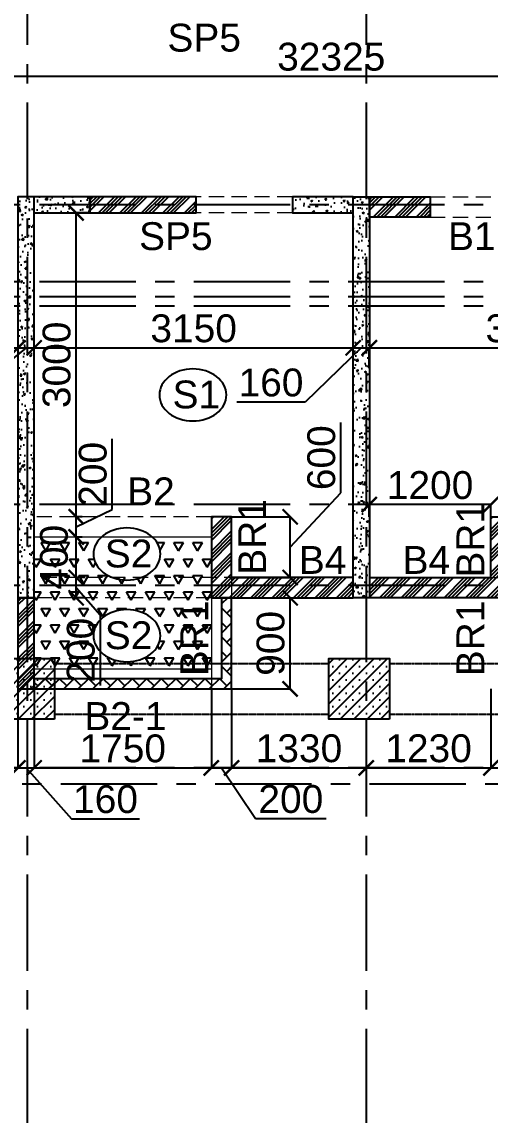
# Model space of a CAD drawing. Header units: inches. Extents: x -1898 to 127651, y -195120 to -109120.
# Drawn here: x 18701 to 23325, y -134019 to -123223 of the extents above; entities that cross this region are included whole.
import ezdxf

# ---------------------------------------------------------------- set-up
doc = ezdxf.new("R2010")
doc.units = ezdxf.units.IN
doc.header["$MEASUREMENT"] = 0
for name, pattern in [('CENTER', [50.8, 31.75, -6.35, 6.35, -6.35]), ('DASHED2', [9.525, 6.35, -3.175]), ('Hidden', [3, 2, -1])]:
    doc.linetypes.add(name, pattern=pattern)
for name, color, linetype in [('160 R.C. WALL HAT', 8, 'Continuous'), ('160 R.C.WALL', 6, 'Continuous'), ('AR-Column', 40, 'Continuous'), ('AR-Hidden', 251, 'DASHED2'), ('BAL. PARAPET WALL', 4, 'Continuous'), ('BEAM TEXT', 4, 'Continuous'), ('DIM', 251, 'Continuous'), ('GRID', 8, 'CENTER'), ('NON S.WALL HATCH', 8, 'Continuous'), ('NON STRUC R.C.WALL', 6, 'Continuous'), ('NON.STRUC.R.C.WALLS', 1, 'Continuous'), ('PARAPET WALL', 4, 'Continuous'), ('SPANRAL BEAM', 3, 'Continuous'), ('SUNKEN', 8, 'Continuous')]:
    doc.layers.add(name, color=color, linetype=linetype)
for name, color, linetype, lineweight in [('BEAMS', 3, 'Continuous', 0), ('SLAB CIR', 1, 'Continuous', 25), ('SLAB TXT', 3, 'Continuous', 0)]:
    doc.layers.add(name, color=color, linetype=linetype, lineweight=lineweight)
doc.styles.add('T200', font='sanss___.ttf', dxfattribs={"height": 275})
doc.styles.add('T300', font='sanss___.ttf', dxfattribs={"height": 350})
doc.dimstyles.new('T 200', dxfattribs={"dimtxt": 275, "dimasz": 150, "dimexe": 1, "dimexo": 0, "dimgap": 50, "dimtad": 1, "dimdec": 0, "dimrnd": 5, "dimdsep": 46, "dimtxsty": 'T200', "dimblk": 'ARCHTICK', "dimcen": 2.5, "dimdle": 1, "dimclrd": 5, "dimclre": 253, "dimclrt": 1, "dimadec": 0, "dimazin": 0, "dimtfac": 1, "dimtdec": 0, "dimtmove": 2, "dimatfit": 3, "dimfxl": 0, "dimarcsym": 0})
pattern_1 = [(45, (2346260.05, -240371.21), (-106.066017, 106.066017), []), (45, (2346295.4, -240371.21), (-106.066017, 106.066017), []), (45, (2346330.76, -240371.21), (-106.066017, 106.066017), []), (45, (2346366.12, -240371.21), (-106.066017, 106.066017), [])]
pattern_2 = [(50, (2184721.52, 112605.64), (179.315046, -15.688034), [18.75, -206.25]), (355, (2184721.52, 112605.64), (-34.687833, 188.048033), [15, -165]), (100.4514445, (2184736.47, 112604.33), (144.627212, 172.359998), [15.935048, -175.285528]), (46.1842, (2184721.52, 112655.64), (266.810333, -41.37982), [28.125, -309.375]), (96.635635, (2184743.76, 112652.2), (233.665486, 243.52965), [23.902586, -262.92844]), (351.184164, (2184721.52, 112655.64), (233.665486, 243.52965), [22.5, -247.5]), (21, (2184746.52, 112643.14), (149.226763, -100.654723), [18.75, -206.25]), (326, (2184746.52, 112643.14), (60.828833, 181.287511), [15, -165]), (71.451445, (2184758.96, 112634.75), (210.055594, 80.632788), [15.935047, -175.285528]), (37.5, (2184721.524, 112605.64), (3.0399638, 83.2234635), [0, -163, 0, -167.5, 0, -165.625]), (7.5, (2184721.52, 112605.64), (65.7673844, 98.602928), [0, -95.5, 0, -159.25, 0, -63.125]), (327.5, (2184665.774, 112605.64), (133.455609, -5.638718), [0, -62.5, 0, -195, 0, -258.75]), (317.5, (2184640.77, 112605.64), (145.7965423, 25.0262456), [0, -81.25, 0, -129.5, 0, -183.75])]
pattern_3 = [(45, (-131825.64, 75915.45), (-66.29126, 66.29126), []), (45, (-131759.35, 75915.45), (-66.29126, 66.29126), [0, -93.75])]

# ---------------------------------------------------------------- blocks, each defined once
blk = doc.blocks.new('_ARCHTICK')
at = {"color": 0, "linetype": 'ByBlock', "const_width": 0.15}
blk.add_lwpolyline([(-0.5, -0.5), (0.5, 0.5)], dxfattribs=at)
blk = doc.blocks.new('*D29')
at = {"layer": 'Defpoints', "color": 0}
for p in [(15512, -126214, 15), (18662, -126214, 15), (18662, -126442)]:
    blk.add_point(p, dxfattribs=at)
at = {"layer": 'DIM', "color": 253, "lineweight": -2}
for p, q in [((15512, -126214), (15512, -126443)), ((18662, -126214), (18662, -126443))]:
    blk.add_line(p, q, dxfattribs=at)
at = {"layer": 'DIM', "color": 5, "lineweight": -2}
blk.add_line((15511, -126442), (18663, -126442), dxfattribs=at)
at = {"layer": 'DIM', "color": 5, "lineweight": -2, "xscale": 150, "yscale": 150, "zscale": 150, "rotation": 180}
blk.add_blockref('_ARCHTICK', (15512, -126442), dxfattribs=at)
at = {"layer": 'DIM', "color": 5, "lineweight": -2, "xscale": 150, "yscale": 150, "zscale": 150}
blk.add_blockref('_ARCHTICK', (18662, -126442), dxfattribs=at)
at = {"layer": 'DIM', "color": 1, "insert": (17087, -126251), "char_height": 275, "attachment_point": 5, "style": 'T200'}
blk.add_mtext('3150', dxfattribs=at)
blk = doc.blocks.new('*D43')
at = {"layer": 'Defpoints', "color": 0}
for p in [(18662, -126214, 15), (18822, -126442), (18822, -126626, 15)]:
    blk.add_point(p, dxfattribs=at)
at = {"layer": 'DIM', "color": 253, "lineweight": -2}
for p, q in [((18662, -126214), (18662, -126443)), ((18822, -126626), (18822, -126441))]:
    blk.add_line(p, q, dxfattribs=at)
at = {"layer": 'DIM', "color": 5, "lineweight": -2}
for p, q in [((18742, -126442), (18226, -126859)), ((18661, -126442), (18823, -126442)), ((18226, -126859), (17554, -126859))]:
    blk.add_line(p, q, dxfattribs=at)
at = {"layer": 'DIM', "color": 5, "lineweight": -2, "xscale": 150, "yscale": 150, "zscale": 150, "rotation": 180}
blk.add_blockref('_ARCHTICK', (18662, -126442), dxfattribs=at)
at = {"layer": 'DIM', "color": 5, "lineweight": -2, "xscale": 150, "yscale": 150, "zscale": 150}
blk.add_blockref('_ARCHTICK', (18822, -126442), dxfattribs=at)
at = {"layer": 'DIM', "color": 1, "insert": (17890, -126667), "char_height": 275, "attachment_point": 5, "style": 'T200'}
blk.add_mtext('160', dxfattribs=at)
blk = doc.blocks.new('*D44')
at = {"layer": 'Defpoints', "color": 0}
for p in [(21972, -126442), (18822, -126626, 15), (21972, -126621, 15)]:
    blk.add_point(p, dxfattribs=at)
at = {"layer": 'DIM', "color": 5, "lineweight": -2}
blk.add_line((18821, -126442), (21973, -126442), dxfattribs=at)
at = {"layer": 'DIM', "color": 253, "lineweight": -2}
for p, q in [((18822, -126626), (18822, -126441)), ((21972, -126621), (21972, -126441))]:
    blk.add_line(p, q, dxfattribs=at)
at = {"layer": 'DIM', "color": 5, "lineweight": -2, "xscale": 150, "yscale": 150, "zscale": 150, "rotation": 180}
blk.add_blockref('_ARCHTICK', (18822, -126442), dxfattribs=at)
at = {"layer": 'DIM', "color": 5, "lineweight": -2, "xscale": 150, "yscale": 150, "zscale": 150}
blk.add_blockref('_ARCHTICK', (21972, -126442), dxfattribs=at)
at = {"layer": 'DIM', "color": 1, "insert": (20397, -126251), "char_height": 275, "attachment_point": 5, "style": 'T200'}
blk.add_mtext('3150', dxfattribs=at)
blk = doc.blocks.new('*D45')
at = {"layer": 'Defpoints', "color": 0}
for p in [(22132, -126442), (21972, -126621, 15), (22132, -126644, 15)]:
    blk.add_point(p, dxfattribs=at)
at = {"layer": 'DIM', "color": 5, "lineweight": -2}
for p, q in [((22052, -126442), (21498, -126977)), ((21971, -126442), (22133, -126442)), ((21498, -126977), (20825, -126977))]:
    blk.add_line(p, q, dxfattribs=at)
at = {"layer": 'DIM', "color": 253, "lineweight": -2}
for p, q in [((21972, -126621), (21972, -126441)), ((22132, -126644), (22132, -126441))]:
    blk.add_line(p, q, dxfattribs=at)
at = {"layer": 'DIM', "color": 5, "lineweight": -2, "xscale": 150, "yscale": 150, "zscale": 150, "rotation": 180}
blk.add_blockref('_ARCHTICK', (21972, -126442), dxfattribs=at)
at = {"layer": 'DIM', "color": 5, "lineweight": -2, "xscale": 150, "yscale": 150, "zscale": 150}
blk.add_blockref('_ARCHTICK', (22132, -126442), dxfattribs=at)
at = {"layer": 'DIM', "color": 1, "insert": (21161, -126786), "char_height": 275, "attachment_point": 5, "style": 'T200'}
blk.add_mtext('160', dxfattribs=at)
blk = doc.blocks.new('*D46')
at = {"layer": 'Defpoints', "color": 0}
for p in [(25282, -126442), (25282, -126621, 15), (22132, -126644, 15)]:
    blk.add_point(p, dxfattribs=at)
at = {"layer": 'DIM', "color": 5, "lineweight": -2}
blk.add_line((22131, -126442), (25283, -126442), dxfattribs=at)
at = {"layer": 'DIM', "color": 253, "lineweight": -2}
for p, q in [((22132, -126644), (22132, -126441)), ((25282, -126621), (25282, -126441))]:
    blk.add_line(p, q, dxfattribs=at)
at = {"layer": 'DIM', "color": 5, "lineweight": -2, "xscale": 150, "yscale": 150, "zscale": 150, "rotation": 180}
blk.add_blockref('_ARCHTICK', (22132, -126442), dxfattribs=at)
at = {"layer": 'DIM', "color": 5, "lineweight": -2, "xscale": 150, "yscale": 150, "zscale": 150}
blk.add_blockref('_ARCHTICK', (25282, -126442), dxfattribs=at)
at = {"layer": 'DIM', "color": 1, "insert": (23707, -126251), "char_height": 275, "attachment_point": 5, "style": 'T200'}
blk.add_mtext('3150', dxfattribs=at)
blk = doc.blocks.new('*D230')
at = {"layer": 'Defpoints', "color": 0}
for p in [(5592, -123823, 15), (37919, -123761, 15), (37919, -123761)]:
    blk.add_point(p, dxfattribs=at)
at = {"layer": 'DIM', "color": 5, "lineweight": -2}
blk.add_line((5591, -123761), (37920, -123761), dxfattribs=at)
at = {"layer": 'DIM', "color": 253, "lineweight": -2}
for p, q in [((5592, -123823), (5592, -123760)), ((37919, -123761), (37919, -123760))]:
    blk.add_line(p, q, dxfattribs=at)
at = {"layer": 'DIM', "color": 5, "lineweight": -2, "xscale": 150, "yscale": 150, "zscale": 150, "rotation": 180}
blk.add_blockref('_ARCHTICK', (5592, -123761), dxfattribs=at)
at = {"layer": 'DIM', "color": 5, "lineweight": -2, "xscale": 150, "yscale": 150, "zscale": 150}
blk.add_blockref('_ARCHTICK', (37919, -123761), dxfattribs=at)
at = {"layer": 'DIM', "color": 1, "insert": (21756, -123569), "char_height": 275, "attachment_point": 5, "style": 'T200'}
blk.add_mtext('32325', dxfattribs=at)
blk = doc.blocks.new('*D322')
at = {"layer": 'Defpoints', "color": 0}
for p in [(20772, -128910, 15), (21350, -128910), (20772, -129810, 15)]:
    blk.add_point(p, dxfattribs=at)
at = {"layer": 'DIM', "color": 253, "lineweight": -2}
for p, q in [((20772, -128910), (21351, -128910)), ((20772, -129810), (21351, -129810))]:
    blk.add_line(p, q, dxfattribs=at)
at = {"layer": 'DIM', "color": 5, "lineweight": -2}
blk.add_line((21350, -129811), (21350, -128909), dxfattribs=at)
at = {"layer": 'DIM', "color": 5, "lineweight": -2, "xscale": 150, "yscale": 150, "zscale": 150}
for p, rotation in [((21350, -128910), 90), ((21350, -129810), 270)]:
    blk.add_blockref('_ARCHTICK', p, dxfattribs=dict(at, rotation=rotation))
at = {"layer": 'DIM', "color": 1, "insert": (21158, -129360), "char_height": 275, "attachment_point": 5, "rotation": 90, "style": 'T200'}
blk.add_mtext('900', dxfattribs=at)
blk = doc.blocks.new('*D323')
at = {"layer": 'Defpoints', "color": 0}
for p in [(20772, -128110, 15), (21350, -128110), (20772, -128710, 15)]:
    blk.add_point(p, dxfattribs=at)
at = {"layer": 'DIM', "color": 5, "lineweight": -2}
for p, q in [((21851, -127874), (21851, -127179)), ((21350, -128410), (21851, -127874)), ((21350, -128711), (21350, -128109))]:
    blk.add_line(p, q, dxfattribs=at)
at = {"layer": 'DIM', "color": 253, "lineweight": -2}
for p, q in [((20772, -128110), (21351, -128110)), ((20772, -128710), (21351, -128710))]:
    blk.add_line(p, q, dxfattribs=at)
at = {"layer": 'DIM', "color": 5, "lineweight": -2, "xscale": 150, "yscale": 150, "zscale": 150}
for p, rotation in [((21350, -128110), 90), ((21350, -128710), 270)]:
    blk.add_blockref('_ARCHTICK', p, dxfattribs=dict(at, rotation=rotation))
at = {"layer": 'DIM', "color": 1, "insert": (21659, -127527), "char_height": 275, "attachment_point": 5, "rotation": 90, "style": 'T200'}
blk.add_mtext('600', dxfattribs=at)
blk = doc.blocks.new('*D324')
at = {"layer": 'Defpoints', "color": 0}
for p in [(16872, -129810, 15), (18662, -129810, 15), (18662, -130590)]:
    blk.add_point(p, dxfattribs=at)
at = {"layer": 'DIM', "color": 253, "lineweight": -2}
for p, q in [((16872, -129810), (16872, -130591)), ((18662, -129810), (18662, -130591))]:
    blk.add_line(p, q, dxfattribs=at)
at = {"layer": 'DIM', "color": 5, "lineweight": -2}
blk.add_line((16871, -130590), (18663, -130590), dxfattribs=at)
at = {"layer": 'DIM', "color": 5, "lineweight": -2, "xscale": 150, "yscale": 150, "zscale": 150, "rotation": 180}
blk.add_blockref('_ARCHTICK', (16872, -130590), dxfattribs=at)
at = {"layer": 'DIM', "color": 5, "lineweight": -2, "xscale": 150, "yscale": 150, "zscale": 150}
blk.add_blockref('_ARCHTICK', (18662, -130590), dxfattribs=at)
at = {"layer": 'DIM', "color": 1, "insert": (17767, -130399), "char_height": 275, "attachment_point": 5, "style": 'T200'}
blk.add_mtext('1790', dxfattribs=at)
blk = doc.blocks.new('*D325')
at = {"layer": 'Defpoints', "color": 0}
for p in [(18662, -129810, 15), (18822, -129810, 15), (18822, -130590)]:
    blk.add_point(p, dxfattribs=at)
at = {"layer": 'DIM', "color": 253, "lineweight": -2}
for p, q in [((18662, -129810), (18662, -130591)), ((18822, -129810), (18822, -130591))]:
    blk.add_line(p, q, dxfattribs=at)
at = {"layer": 'DIM', "color": 5, "lineweight": -2}
for p, q in [((18661, -130590), (18823, -130590)), ((18742, -130590), (19191, -131092)), ((19191, -131092), (19863, -131092))]:
    blk.add_line(p, q, dxfattribs=at)
at = {"layer": 'DIM', "color": 5, "lineweight": -2, "xscale": 150, "yscale": 150, "zscale": 150, "rotation": 180}
blk.add_blockref('_ARCHTICK', (18662, -130590), dxfattribs=at)
at = {"layer": 'DIM', "color": 5, "lineweight": -2, "xscale": 150, "yscale": 150, "zscale": 150}
blk.add_blockref('_ARCHTICK', (18822, -130590), dxfattribs=at)
at = {"layer": 'DIM', "color": 1, "insert": (19527, -130900), "char_height": 275, "attachment_point": 5, "style": 'T200'}
blk.add_mtext('160', dxfattribs=at)
blk = doc.blocks.new('*D326')
at = {"layer": 'Defpoints', "color": 0}
for p in [(18822, -129810, 15), (20572, -129810, 15), (20572, -130590)]:
    blk.add_point(p, dxfattribs=at)
at = {"layer": 'DIM', "color": 253, "lineweight": -2}
for p, q in [((18822, -129810), (18822, -130591)), ((20572, -129810), (20572, -130591))]:
    blk.add_line(p, q, dxfattribs=at)
at = {"layer": 'DIM', "color": 5, "lineweight": -2}
blk.add_line((18821, -130590), (20573, -130590), dxfattribs=at)
at = {"layer": 'DIM', "color": 5, "lineweight": -2, "xscale": 150, "yscale": 150, "zscale": 150, "rotation": 180}
blk.add_blockref('_ARCHTICK', (18822, -130590), dxfattribs=at)
at = {"layer": 'DIM', "color": 5, "lineweight": -2, "xscale": 150, "yscale": 150, "zscale": 150}
blk.add_blockref('_ARCHTICK', (20572, -130590), dxfattribs=at)
at = {"layer": 'DIM', "color": 1, "insert": (19697, -130399), "char_height": 275, "attachment_point": 5, "style": 'T200'}
blk.add_mtext('1750', dxfattribs=at)
blk = doc.blocks.new('*D327')
at = {"layer": 'Defpoints', "color": 0}
for p in [(20572, -129810, 15), (20772, -129810, 15), (20772, -130590)]:
    blk.add_point(p, dxfattribs=at)
at = {"layer": 'DIM', "color": 253, "lineweight": -2}
for p, q in [((20572, -129810), (20572, -130591)), ((20772, -129810), (20772, -130591))]:
    blk.add_line(p, q, dxfattribs=at)
at = {"layer": 'DIM', "color": 5, "lineweight": -2}
for p, q in [((20571, -130590), (20773, -130590)), ((20672, -130590), (21008, -131091)), ((21008, -131091), (21706, -131091))]:
    blk.add_line(p, q, dxfattribs=at)
at = {"layer": 'DIM', "color": 5, "lineweight": -2, "xscale": 150, "yscale": 150, "zscale": 150, "rotation": 180}
blk.add_blockref('_ARCHTICK', (20572, -130590), dxfattribs=at)
at = {"layer": 'DIM', "color": 5, "lineweight": -2, "xscale": 150, "yscale": 150, "zscale": 150}
blk.add_blockref('_ARCHTICK', (20772, -130590), dxfattribs=at)
at = {"layer": 'DIM', "color": 1, "insert": (21357, -130899), "char_height": 275, "attachment_point": 5, "style": 'T200'}
blk.add_mtext('200', dxfattribs=at)
blk = doc.blocks.new('*D328')
at = {"layer": 'Defpoints', "color": 0}
for p in [(20772, -129810, 15), (22102, -130395, 15), (22102, -130590)]:
    blk.add_point(p, dxfattribs=at)
at = {"layer": 'DIM', "color": 253, "lineweight": -2}
for p, q in [((20772, -129810), (20772, -130591)), ((22102, -130395), (22102, -130591))]:
    blk.add_line(p, q, dxfattribs=at)
at = {"layer": 'DIM', "color": 5, "lineweight": -2}
blk.add_line((20771, -130590), (22103, -130590), dxfattribs=at)
at = {"layer": 'DIM', "color": 5, "lineweight": -2, "xscale": 150, "yscale": 150, "zscale": 150, "rotation": 180}
blk.add_blockref('_ARCHTICK', (20772, -130590), dxfattribs=at)
at = {"layer": 'DIM', "color": 5, "lineweight": -2, "xscale": 150, "yscale": 150, "zscale": 150}
blk.add_blockref('_ARCHTICK', (22102, -130590), dxfattribs=at)
at = {"layer": 'DIM', "color": 1, "insert": (21437, -130398), "char_height": 275, "attachment_point": 5, "style": 'T200'}
blk.add_mtext('1330', dxfattribs=at)
blk = doc.blocks.new('*D329')
at = {"layer": 'Defpoints', "color": 0}
for p in [(23332, -129810, 15), (22102, -130395, 15), (23332, -130590)]:
    blk.add_point(p, dxfattribs=at)
at = {"layer": 'DIM', "color": 253, "lineweight": -2}
for p, q in [((23332, -129810), (23332, -130591)), ((22102, -130395), (22102, -130591))]:
    blk.add_line(p, q, dxfattribs=at)
at = {"layer": 'DIM', "color": 5, "lineweight": -2}
blk.add_line((22101, -130590), (23333, -130590), dxfattribs=at)
at = {"layer": 'DIM', "color": 5, "lineweight": -2, "xscale": 150, "yscale": 150, "zscale": 150, "rotation": 180}
blk.add_blockref('_ARCHTICK', (22102, -130590), dxfattribs=at)
at = {"layer": 'DIM', "color": 5, "lineweight": -2, "xscale": 150, "yscale": 150, "zscale": 150}
blk.add_blockref('_ARCHTICK', (23332, -130590), dxfattribs=at)
at = {"layer": 'DIM', "color": 1, "insert": (22717, -130398), "char_height": 275, "attachment_point": 5, "style": 'T200'}
blk.add_mtext('1230', dxfattribs=at)
blk = doc.blocks.new('*D330')
at = {"layer": 'Defpoints', "color": 0}
for p in [(23332, -129810, 15), (23532, -129810, 15), (23532, -130590)]:
    blk.add_point(p, dxfattribs=at)
at = {"layer": 'DIM', "color": 253, "lineweight": -2}
for p, q in [((23332, -129810), (23332, -130591)), ((23532, -129810), (23532, -130591))]:
    blk.add_line(p, q, dxfattribs=at)
at = {"layer": 'DIM', "color": 5, "lineweight": -2}
for p, q in [((23331, -130590), (23533, -130590)), ((23432, -130590), (23748, -131091)), ((23748, -131091), (24446, -131091))]:
    blk.add_line(p, q, dxfattribs=at)
at = {"layer": 'DIM', "color": 5, "lineweight": -2, "xscale": 150, "yscale": 150, "zscale": 150, "rotation": 180}
blk.add_blockref('_ARCHTICK', (23332, -130590), dxfattribs=at)
at = {"layer": 'DIM', "color": 5, "lineweight": -2, "xscale": 150, "yscale": 150, "zscale": 150}
blk.add_blockref('_ARCHTICK', (23532, -130590), dxfattribs=at)
at = {"layer": 'DIM', "color": 1, "insert": (24097, -130899), "char_height": 275, "attachment_point": 5, "style": 'T200'}
blk.add_mtext('200', dxfattribs=at)
blk = doc.blocks.new('*D334')
at = {"layer": 'Defpoints', "color": 0}
for p in [(19237, -128710), (19327, -128710, 15), (19327, -128910, 15)]:
    blk.add_point(p, dxfattribs=at)
at = {"layer": 'DIM', "color": 253, "lineweight": -2}
for p, q in [((19327, -128710), (19236, -128710)), ((19327, -128910), (19236, -128910))]:
    blk.add_line(p, q, dxfattribs=at)
at = {"layer": 'DIM', "color": 5, "lineweight": -2}
for p, q in [((19237, -128911), (19237, -128709)), ((19237, -128810), (19475, -129078)), ((19475, -129078), (19475, -129777))]:
    blk.add_line(p, q, dxfattribs=at)
at = {"layer": 'DIM', "color": 5, "lineweight": -2, "xscale": 150, "yscale": 150, "zscale": 150}
for p, rotation in [((19237, -128710), 90), ((19237, -128910), 270)]:
    blk.add_blockref('_ARCHTICK', p, dxfattribs=dict(at, rotation=rotation))
at = {"layer": 'DIM', "color": 1, "insert": (19284, -129428), "char_height": 275, "attachment_point": 5, "rotation": 90, "style": 'T200'}
blk.add_mtext('200', dxfattribs=at)
blk = doc.blocks.new('*D335')
at = {"layer": 'Defpoints', "color": 0}
for p in [(19237, -128310), (19296, -128310, 15), (19327, -128710, 15)]:
    blk.add_point(p, dxfattribs=at)
at = {"layer": 'DIM', "color": 253, "lineweight": -2}
for p, q in [((19296, -128310), (19236, -128310)), ((19327, -128710), (19236, -128710))]:
    blk.add_line(p, q, dxfattribs=at)
at = {"layer": 'DIM', "color": 5, "lineweight": -2}
blk.add_line((19237, -128711), (19237, -128309), dxfattribs=at)
at = {"layer": 'DIM', "color": 5, "lineweight": -2, "xscale": 150, "yscale": 150, "zscale": 150}
for p, rotation in [((19237, -128310), 90), ((19237, -128710), 270)]:
    blk.add_blockref('_ARCHTICK', p, dxfattribs=dict(at, rotation=rotation))
at = {"layer": 'DIM', "color": 1, "insert": (19019, -128510), "char_height": 275, "attachment_point": 5, "rotation": 90, "style": 'T200'}
blk.add_mtext('400', dxfattribs=at)
blk = doc.blocks.new('*D336')
at = {"layer": 'Defpoints', "color": 0}
for p in [(19237, -128110), (19296, -128110, 15), (19296, -128310, 15)]:
    blk.add_point(p, dxfattribs=at)
at = {"layer": 'DIM', "color": 5, "lineweight": -2}
for p, q in [((19594, -128040), (19594, -127342)), ((19237, -128210), (19594, -128040)), ((19237, -128311), (19237, -128109))]:
    blk.add_line(p, q, dxfattribs=at)
at = {"layer": 'DIM', "color": 253, "lineweight": -2}
for p, q in [((19296, -128110), (19236, -128110)), ((19296, -128310), (19236, -128310))]:
    blk.add_line(p, q, dxfattribs=at)
at = {"layer": 'DIM', "color": 5, "lineweight": -2, "xscale": 150, "yscale": 150, "zscale": 150}
for p, rotation in [((19237, -128110), 90), ((19237, -128310), 270)]:
    blk.add_blockref('_ARCHTICK', p, dxfattribs=dict(at, rotation=rotation))
at = {"layer": 'DIM', "color": 1, "insert": (19402, -127691), "char_height": 275, "attachment_point": 5, "rotation": 90, "style": 'T200'}
blk.add_mtext('200', dxfattribs=at)
blk = doc.blocks.new('*D337')
at = {"layer": 'Defpoints', "color": 0}
for p in [(19237, -125110), (19372, -125110, 15), (19296, -128110, 15)]:
    blk.add_point(p, dxfattribs=at)
at = {"layer": 'DIM', "color": 253, "lineweight": -2}
for p, q in [((19372, -125110), (19236, -125110)), ((19296, -128110), (19236, -128110))]:
    blk.add_line(p, q, dxfattribs=at)
at = {"layer": 'DIM', "color": 5, "lineweight": -2}
blk.add_line((19237, -128111), (19237, -125109), dxfattribs=at)
at = {"layer": 'DIM', "color": 5, "lineweight": -2, "xscale": 150, "yscale": 150, "zscale": 150}
for p, rotation in [((19237, -125110), 90), ((19237, -128110), 270)]:
    blk.add_blockref('_ARCHTICK', p, dxfattribs=dict(at, rotation=rotation))
at = {"layer": 'DIM', "color": 1, "insert": (19045, -126610), "char_height": 275, "attachment_point": 5, "rotation": 90, "style": 'T200'}
blk.add_mtext('3000', dxfattribs=at)
blk = doc.blocks.new('*D763')
at = {"layer": 'Defpoints', "color": 0}
for p in [(22132, -127990), (22132, -128110, 15), (23332, -128110, 15)]:
    blk.add_point(p, dxfattribs=at)
at = {"layer": 'DIM', "color": 5, "lineweight": -2}
blk.add_line((23333, -127990), (22131, -127990), dxfattribs=at)
at = {"layer": 'DIM', "color": 253, "lineweight": -2}
for p, q in [((22132, -128110), (22132, -127989)), ((23332, -128110), (23332, -127989))]:
    blk.add_line(p, q, dxfattribs=at)
at = {"layer": 'DIM', "color": 5, "lineweight": -2, "xscale": 150, "yscale": 150, "zscale": 150, "rotation": 180}
blk.add_blockref('_ARCHTICK', (22132, -127990), dxfattribs=at)
at = {"layer": 'DIM', "color": 5, "lineweight": -2, "xscale": 150, "yscale": 150, "zscale": 150}
blk.add_blockref('_ARCHTICK', (23332, -127990), dxfattribs=at)
at = {"layer": 'DIM', "color": 1, "insert": (22732, -127799), "char_height": 275, "attachment_point": 5, "style": 'T200'}
blk.add_mtext('1200', dxfattribs=at)
blk = doc.blocks.new('A$C02A55DAE')
at = {"layer": 'NON S.WALL HATCH'}
h = blk.add_hatch(dxfattribs=at)
h.set_pattern_fill('SACNCR', color=256, scale=1000)
h.set_pattern_definition(pattern_3)
h.paths.add_polyline_path([(13860, -10920), (13260, -10920), (13260, -10320), (13860, -10320)])
h = blk.add_hatch(dxfattribs=at)
h.set_pattern_fill('SACNCR', color=256, scale=1000)
h.set_pattern_definition(pattern_3)
h.paths.add_polyline_path([(17170, -10920), (16570, -10920), (16570, -10320), (17170, -10320)])
at = {"layer": 'AR-Column', "color": 4, "elevation": -29}
for points in [[(13860, -10920), (13260, -10920), (13260, -10320), (13860, -10320)], [(17170, -10920), (16570, -10920), (16570, -10320), (17170, -10320)]]:
    blk.add_lwpolyline(points, close=True, dxfattribs=at)
at = {"layer": 'AR-Hidden', "ltscale": 0.009}
for p, q in [((13860, -10370, -29), (16570, -10370, -29)), ((17170, -10370, -29), (19880, -10370, -29)), ((13860, -10870, -29), (16570, -10870, -29)), ((17170, -10870, -29), (19880, -10870, -29))]:
    blk.add_line(p, q, dxfattribs=at)

msp = doc.modelspace()

# ---------------------------------------------------------------- hatches: boundary and pattern name
at = {"layer": '160 R.C. WALL HAT'}
h = msp.add_hatch(dxfattribs=at)
h.set_pattern_fill('AR-CONC', color=256, scale=25)
h.set_pattern_definition([(50, (2197791.52, 105945.64), (179.315046, -15.688034), [18.75, -206.25]), (355, (2197791.52, 105945.64), (-34.687833, 188.048033), [15, -165]), (100.4514445, (2197806.47, 105944.33), (144.627212, 172.359998), [15.935048, -175.285528]), (46.1842, (2197791.52, 105995.64), (266.810333, -41.37982), [28.125, -309.375]), (96.635635, (2197813.76, 105992.2), (233.665486, 243.52965), [23.902586, -262.92844]), (351.184164, (2197791.52, 105995.64), (233.665486, 243.52965), [22.5, -247.5]), (21, (2197816.52, 105983.14), (149.226763, -100.654723), [18.75, -206.25]), (326, (2197816.52, 105983.14), (60.828833, 181.287511), [15, -165]), (71.451445, (2197828.96, 105974.75), (210.055594, 80.632788), [15.935047, -175.285528]), (37.5, (2197791.524, 105945.64), (3.0399638, 83.2234635), [0, -163, 0, -167.5, 0, -165.625]), (7.5, (2197791.52, 105945.64), (65.7673844, 98.602928), [0, -95.5, 0, -159.25, 0, -63.125]), (327.5, (2197735.774, 105945.64), (133.455609, -5.638718), [0, -62.5, 0, -195, 0, -258.75]), (317.5, (2197710.77, 105945.64), (145.7965423, 25.0262456), [0, -81.25, 0, -129.5, 0, -183.75])])
h.paths.add_polyline_path([(18662.4, -128910.2), (18822.4, -128910.2), (18822.4, -124950.2), (18662.4, -124950.2)])
h = msp.add_hatch(dxfattribs=at)
h.set_pattern_fill('AR-CONC', color=256, scale=25)
h.set_pattern_definition(pattern_2)
h.paths.add_polyline_path([(19372.4, -124950.2), (19372.4, -125110.2), (18822.4, -125110.2), (18822.4, -124950.2)])
h = msp.add_hatch(dxfattribs=at)
h.set_pattern_fill('AR-CONC', color=256, scale=25)
h.set_pattern_definition(pattern_2)
h.paths.add_polyline_path([(21972.4, -125110.2), (21972.4, -124950.2), (21372.4, -124950.2), (21372.4, -125110.2)])
h = msp.add_hatch(dxfattribs=at)
h.set_pattern_fill('AR-CONC', color=256, scale=25)
h.set_pattern_definition(pattern_2)
h.paths.add_polyline_path([(22132.4, -124950.2), (21972.4, -124950.2), (21972.4, -128910.2), (22132.4, -128910.2)])
at = {"layer": 'BAL. PARAPET WALL'}
h = msp.add_hatch(dxfattribs=at)
h.set_pattern_fill('AR-HBONE', color=256, angle=90, style=0)
h.set_pattern_definition([(135, (-477858.96, -2254868.46), (-143.684098, 2e-14), [304.8, -101.6]), (225, (-477930.8, -2254796.62), (-143.684098, 2e-14), [304.8, -101.6])])
h.paths.add_polyline_path([(18822.4, -129710.2), (18822.4, -129810.2), (20772.4, -129810.2), (20772.4, -128910.2), (20672.4, -128910.2), (20672.4, -129710.2)])
at = {"layer": 'NON STRUC R.C.WALL'}
h = msp.add_hatch(dxfattribs=at)
h.set_pattern_fill('ANSI34', color=1, scale=200)
h.set_pattern_definition(pattern_1)
h.paths.add_polyline_path([(20422.4, -124950.2), (19372.4, -124950.2), (19372.4, -125110.2), (20422.4, -125110.2)])
h = msp.add_hatch(dxfattribs=at)
h.set_pattern_fill('ANSI34', color=1, scale=200)
h.set_pattern_definition([(45, (2343710.05, -240371.21), (-106.066017, 106.066017), []), (45, (2343745.4, -240371.21), (-106.066017, 106.066017), []), (45, (2343780.76, -240371.21), (-106.066017, 106.066017), []), (45, (2343816.12, -240371.21), (-106.066017, 106.066017), [])])
h.paths.add_polyline_path([(22132.4, -124950.2), (22732.4, -124950.2), (22732.4, -125150.2), (22132.4, -125150.2)])
h = msp.add_hatch(dxfattribs=at)
h.set_pattern_fill('ANSI34', color=1, scale=200)
h.set_pattern_definition(pattern_1)
h.paths.add_polyline_path([(21972.4, -128710.2), (20772.4, -128710.2), (20772.4, -128110.2), (20572.4, -128110.2), (20572.4, -128910.2), (21972.4, -128910.2)])
h = msp.add_hatch(dxfattribs=at)
h.set_pattern_fill('ANSI34', color=1, scale=200)
h.set_pattern_definition(pattern_1)
h.paths.add_polyline_path([(22132.4, -128710.2), (23332.4, -128710.2), (23332.4, -128110.2), (23532.4, -128110.2), (23532.4, -128910.2), (22132.4, -128910.2)])
h = msp.add_hatch(dxfattribs=at)
h.set_pattern_fill('ANSI34', color=1, scale=200)
h.set_pattern_definition(pattern_1)
h.paths.add_polyline_path([(18822.4, -128910.2), (18662.4, -128910.2), (18662.4, -129810.2), (18822.4, -129810.2)])
at = {"layer": 'SUNKEN'}
h = msp.add_hatch(dxfattribs=at)
h.set_pattern_fill('TRIANG', color=256, scale=500)
h.set_pattern_definition([(60, (2301842.9, -345548.81), (-93.75, 162.379763), [93.75, -93.75]), (120, (2301842.9, -345548.81), (-187.5, 1e-07), [93.75, -93.75]), (0, (2301796.02, -345467.62), (93.75, 162.379763), [93.75, -93.75])])
h.paths.add_polyline_path([(18822.4, -129610.2), (20572.4, -129610.2), (20572.4, -128910.2), (18822.4, -128910.2)])
edge = h.paths.add_edge_path(flags=16)
edge.add_ellipse((19738.4, -129284.5), major_axis=(-331, 0), ratio=0.77685, start_angle=0, end_angle=360, ccw=False)
h.paths.add_polyline_path([(18822.4, -128910.2), (20572.4, -128910.2), (20572.4, -128710.2), (18822.4, -128710.2)])
h.paths.add_polyline_path([(19448.8, -129066.4), (19448.8, -129497.5), (20053.9, -129497.5), (20053.9, -129066.4)], flags=0)
edge = h.paths.add_edge_path()
edge.add_line((19580.6, -128703.9), (19569.1, -128698.8))
edge.add_line((19569.1, -128698.8), (19558, -128693.4))
edge.add_line((19558, -128693.4), (19547.1, -128687.7))
edge.add_line((19547.1, -128687.7), (19536.5, -128681.6))
edge.add_line((19536.5, -128681.6), (19526.2, -128675.2))
edge.add_line((19526.2, -128675.2), (19516.3, -128668.5))
edge.add_line((19516.3, -128668.5), (19506.7, -128661.5))
edge.add_line((19506.7, -128661.5), (19497.5, -128654.2))
edge.add_line((19497.5, -128654.2), (19488.7, -128646.6))
edge.add_line((19488.7, -128646.6), (19480.2, -128638.7))
edge.add_line((19480.2, -128638.7), (19472.2, -128630.6))
edge.add_line((19472.2, -128630.6), (19464.6, -128622.3))
edge.add_line((19464.6, -128622.3), (19457.4, -128613.7))
edge.add_line((19457.4, -128613.7), (19450.7, -128604.9))
edge.add_line((19450.7, -128604.9), (19444.4, -128595.9))
edge.add_line((19444.4, -128595.9), (19438.6, -128586.8))
edge.add_line((19438.6, -128586.8), (19433.3, -128577.4))
edge.add_line((19433.3, -128577.4), (19428.4, -128567.9))
edge.add_line((19428.4, -128567.9), (19424, -128558.3))
edge.add_line((19424, -128558.3), (19420.2, -128548.5))
edge.add_line((19420.2, -128548.5), (19416.8, -128538.6))
edge.add_line((19416.8, -128538.6), (19413.9, -128528.6))
edge.add_line((19413.9, -128528.6), (19411.6, -128518.6))
edge.add_line((19411.6, -128518.6), (19409.8, -128508.4))
edge.add_line((19409.8, -128508.4), (19408.5, -128498.3))
edge.add_line((19408.5, -128498.3), (19407.7, -128488.1))
edge.add_line((19407.7, -128488.1), (19407.4, -128477.8))
edge.add_line((19407.4, -128477.8), (19407.7, -128467.6))
edge.add_line((19407.7, -128467.6), (19408.5, -128457.4))
edge.add_line((19408.5, -128457.4), (19409.8, -128447.2))
edge.add_line((19409.8, -128447.2), (19411.6, -128437.1))
edge.add_line((19411.6, -128437.1), (19413.9, -128427))
edge.add_line((19413.9, -128427), (19416.8, -128417.1))
edge.add_line((19416.8, -128417.1), (19420.2, -128407.2))
edge.add_line((19420.2, -128407.2), (19424, -128397.4))
edge.add_line((19424, -128397.4), (19428.4, -128387.8))
edge.add_line((19428.4, -128387.8), (19433.3, -128378.3))
edge.add_line((19433.3, -128378.3), (19438.6, -128368.9))
edge.add_line((19438.6, -128368.9), (19444.4, -128359.7))
edge.add_line((19444.4, -128359.7), (19450.7, -128350.7))
edge.add_line((19450.7, -128350.7), (19457.4, -128342))
edge.add_line((19457.4, -128342), (19464.6, -128333.4))
edge.add_line((19464.6, -128333.4), (19472.2, -128325))
edge.add_line((19472.2, -128325), (19480.2, -128316.9))
edge.add_line((19480.2, -128316.9), (19488.7, -128309.1))
edge.add_line((19488.7, -128309.1), (19497.5, -128301.5))
edge.add_line((19497.5, -128301.5), (19506.7, -128294.2))
edge.add_line((19506.7, -128294.2), (19516.3, -128287.2))
edge.add_line((19516.3, -128287.2), (19526.2, -128280.5))
edge.add_line((19526.2, -128280.5), (19536.5, -128274.1))
edge.add_line((19536.5, -128274.1), (19543.3, -128270.2))
edge.add_line((19543.3, -128310.2), (18822.4, -128310.2))
edge.add_line((18822.4, -128310.2), (18822.4, -128710.2))
edge.add_line((18822.4, -128710.2), (19596.8, -128710.2))
edge.add_line((19596.8, -128710.2), (19592.3, -128708.6))
edge.add_line((19592.3, -128708.6), (19580.6, -128703.9))
edge = h.paths.add_edge_path()
edge.add_line((19884.6, -128708.6), (19880.1, -128710.2))
edge.add_line((19880.1, -128710.2), (20612.4, -128710.2))
edge.add_line((20572.4, -128710.2), (20572.4, -128270.2))
edge.add_line((20612.4, -128310.2), (19933.5, -128310.2))
edge.add_line((19933.5, -128310.2), (19940.4, -128274.1))
edge.add_line((19940.4, -128274.1), (19950.6, -128280.5))
edge.add_line((19950.6, -128280.5), (19960.6, -128287.2))
edge.add_line((19960.6, -128287.2), (19970.1, -128294.2))
edge.add_line((19970.1, -128294.2), (19979.4, -128301.5))
edge.add_line((19979.4, -128301.5), (19988.2, -128309.1))
edge.add_line((19988.2, -128309.1), (19996.6, -128316.9))
edge.add_line((19996.6, -128316.9), (20004.7, -128325))
edge.add_line((20004.7, -128325), (20012.3, -128333.4))
edge.add_line((20012.3, -128333.4), (20019.4, -128342))
edge.add_line((20019.4, -128342), (20026.2, -128350.7))
edge.add_line((20026.2, -128350.7), (20032.4, -128359.7))
edge.add_line((20032.4, -128359.7), (20038.3, -128368.9))
edge.add_line((20038.3, -128368.9), (20043.6, -128378.3))
edge.add_line((20043.6, -128378.3), (20048.4, -128387.8))
edge.add_line((20048.4, -128387.8), (20052.8, -128397.4))
edge.add_line((20052.8, -128397.4), (20056.7, -128407.2))
edge.add_line((20056.7, -128407.2), (20060, -128417.1))
edge.add_line((20060, -128417.1), (20062.9, -128427))
edge.add_line((20062.9, -128427), (20065.2, -128437.1))
edge.add_line((20065.2, -128437.1), (20067.1, -128447.2))
edge.add_line((20067.1, -128447.2), (20068.4, -128457.4))
edge.add_line((20068.4, -128457.4), (20069.2, -128467.6))
edge.add_line((20069.2, -128467.6), (20069.4, -128477.8))
edge.add_line((20069.4, -128477.8), (20069.2, -128488.1))
edge.add_line((20069.2, -128488.1), (20068.4, -128498.3))
edge.add_line((20068.4, -128498.3), (20067.1, -128508.4))
edge.add_line((20067.1, -128508.4), (20065.2, -128518.6))
edge.add_line((20065.2, -128518.6), (20062.9, -128528.6))
edge.add_line((20062.9, -128528.6), (20060, -128538.6))
edge.add_line((20060, -128538.6), (20056.7, -128548.5))
edge.add_line((20056.7, -128548.5), (20052.8, -128558.3))
edge.add_line((20052.8, -128558.3), (20048.4, -128567.9))
edge.add_line((20048.4, -128567.9), (20043.6, -128577.4))
edge.add_line((20043.6, -128577.4), (20038.3, -128586.8))
edge.add_line((20038.3, -128586.8), (20032.4, -128595.9))
edge.add_line((20032.4, -128595.9), (20026.2, -128604.9))
edge.add_line((20026.2, -128604.9), (20019.4, -128613.7))
edge.add_line((20019.4, -128613.7), (20012.3, -128622.3))
edge.add_line((20012.3, -128622.3), (20004.7, -128630.6))
edge.add_line((20004.7, -128630.6), (19996.6, -128638.7))
edge.add_line((19996.6, -128638.7), (19988.2, -128646.6))
edge.add_line((19988.2, -128646.6), (19979.4, -128654.2))
edge.add_line((19979.4, -128654.2), (19970.1, -128661.5))
edge.add_line((19970.1, -128661.5), (19960.6, -128668.5))
edge.add_line((19960.6, -128668.5), (19950.6, -128675.2))
edge.add_line((19950.6, -128675.2), (19940.4, -128681.6))
edge.add_line((19940.4, -128681.6), (19929.8, -128687.7))
edge.add_line((19929.8, -128687.7), (19918.9, -128693.4))
edge.add_line((19918.9, -128693.4), (19907.7, -128698.8))
edge.add_line((19907.7, -128698.8), (19896.3, -128703.9))
edge.add_line((19896.3, -128703.9), (19884.6, -128708.6))

# ---------------------------------------------------------------- linework, layer by layer
at = {"layer": '160 R.C.WALL', "elevation": 14.7}
for points in [[(18662.4, -128910.2), (18822.4, -128910.2), (18822.4, -124950.2), (18662.4, -124950.2)], [(21972.4, -124950.2), (22132.4, -124950.2), (22132.4, -128910.2), (21972.4, -128910.2)]]:
    msp.add_lwpolyline(points, close=True, dxfattribs=at)
for points in [[(18822.4, -125110.2), (19372.4, -125110.2), (19372.4, -124950.2), (18822.4, -124950.2)], [(21972.4, -124950.2), (21372.4, -124950.2), (21372.4, -125110.2), (21972.4, -125110.2)]]:
    msp.add_lwpolyline(points, dxfattribs=at)
at = {"layer": 'BAL. PARAPET WALL', "elevation": 14.7}
msp.add_lwpolyline([(18822.4, -129710.2), (18822.4, -129810.2), (20772.4, -129810.2), (20772.4, -128910.2), (20672.4, -128910.2), (20672.4, -129710.2), (18822.4, -129710.2)], dxfattribs=at)
at = {"layer": 'BEAMS', "linetype": 'Hidden', "ltscale": 75}
for p, q in [((21372.4, -124950.2, 14.7), (19372.4, -124950.2, 14.7)), ((22732.4, -124950.2, 14.7), (23682.4, -124950.2, 14.7)), ((21372.4, -125110.2, 14.7), (19372.4, -125110.2, 14.7)), ((22732.4, -125150.2, 14.7), (23682.4, -125150.2, 14.7)), ((20572.4, -128110.2, 14.7), (18822.4, -128110.2, 14.7)), ((21972.4, -128710.2, 14.7), (18822.4, -128710.2, 14.7)), ((22132.4, -128710.2, 14.7), (25282.4, -128710.2, 14.7)), ((20572.4, -128910.2, 14.7), (18822.4, -128910.2, 14.7))]:
    msp.add_line(p, q, dxfattribs=at)
at = {"layer": 'BEAMS', "color": 4, "linetype": 'Continuous', "ltscale": 0.01}
for p, q in [((20572.4, -128110.2, 14.7), (20572.4, -129810.2, 14.7)), ((20772.4, -128110.2, 14.7), (20772.4, -129810.2, 14.7)), ((20572.4, -128310.2, 14.7), (18822.4, -128310.2, 14.7)), ((21972.4, -128910.2, 14.7), (20572.4, -128910.2, 14.7)), ((22132.4, -128910.2, 14.7), (23532.4, -128910.2, 14.7)), ((18822.4, -129610.2, 14.7), (20572.4, -129610.2, 14.7)), ((18822.4, -129810.2, 14.7), (20772.4, -129810.2, 14.7))]:
    msp.add_line(p, q, dxfattribs=at)
at = {"layer": 'GRID', "ltscale": 30}
for p, q in [((18752.4, -111829.1, 14.7), (18752.4, -143550.6, 14.7)), ((22102.4, -111829.1, 14.7), (22102.4, -143550.6, 14.7)), ((86883.8, -125030.2, 14.7), (1190.2, -125030.2, 14.7)), ((86883.8, -125790.2, 14.7), (1084.7, -125790.2, 14.7)), ((86883.8, -125939.8, 14.7), (0, -125939.8, 14.7)), ((86883.8, -126030.2, 14.7), (1000.5, -126030.2, 14.7)), ((86883.8, -127990.2, 14.7), (912, -127990.2, 14.7)), ((86883.8, -128790.2, 14.7), (739.5, -128790.2, 14.7)), ((86883.8, -130590.2, 14.7), (936.5, -130590.2, 14.7)), ((87093.8, -130750.2, 14.7), (739.5, -130750.2, 14.7))]:
    msp.add_line(p, q, dxfattribs=at)
at = {"layer": 'NON.STRUC.R.C.WALLS', "elevation": 14.7}
for points in [[(20422.4, -124950.2), (19372.4, -124950.2), (19372.4, -125110.2), (20422.4, -125110.2)], [(22132.4, -124950.2), (22732.4, -124950.2), (22732.4, -125150.2), (22132.4, -125150.2)], [(18822.4, -128910.2), (18662.4, -128910.2), (18662.4, -129810.2), (18822.4, -129810.2)]]:
    msp.add_lwpolyline(points, close=True, dxfattribs=at)
for points in [[(21972.4, -128710.2), (20772.4, -128710.2), (20772.4, -128110.2), (20572.4, -128110.2), (20572.4, -128910.2), (21972.4, -128910.2)], [(22132.4, -128710.2), (23332.4, -128710.2), (23332.4, -128110.2), (23532.4, -128110.2), (23532.4, -128910.2), (22132.4, -128910.2)]]:
    msp.add_lwpolyline(points, dxfattribs=at)
at = {"layer": 'PARAPET WALL'}
msp.add_line((20772.4, -128110.2, 14.7), (20572.4, -128110.2, 14.7), dxfattribs=at)
at = {"layer": 'SLAB CIR', "extrusion": (0, 0, -1)}
for centre in [(20389.5, -126907.1, -0.7), (19738.4, -128477.8, -0.7), (19738.4, -129284.5, -0.7)]:
    msp.add_ellipse(centre, major_axis=(-331, 0), ratio=0.77685, dxfattribs=at)

# ---------------------------------------------------------------- block references
at = {"layer": 'DIM', "color": 1}
msp.add_blockref('A$C02A55DAE', (5162.4, -119190.2, 29.5), dxfattribs=at)

# ---------------------------------------------------------------- texts
at = {"layer": 'BEAM TEXT', "style": 'T300'}
for s, p in [('B1', (22909, -125476.6)), ('B2', (19741, -127997)), ('B4', (21435.4, -128674.1)), ('B4', (22460.5, -128674.1)), ('B2-1', (19317.7, -130215.2))]:
    msp.add_text(s, height=275, dxfattribs=at).set_placement(p)
for p in [(21112.3, -128682.5), (23267.5, -128711.1), (20540.6, -129685.2), (23267.5, -129685.2)]:
    msp.add_text('BR1', height=275, rotation=90, dxfattribs=at).set_placement(p)
at = {"layer": 'SLAB TXT', "style": 'T300'}
for s, p in [('S1', (20188.8, -127040)), ('S2', (19519.5, -128610.7)), ('S2', (19519.5, -129417.4))]:
    msp.add_text(s, height=275, dxfattribs=at).set_placement(p)
at = {"layer": 'SPANRAL BEAM', "style": 'T300'}
for p in [(20138.2, -123516.6), (19858.2, -125476.6)]:
    msp.add_text('SP5', height=275, dxfattribs=at).set_placement(p)

# ---------------------------------------------------------------- dimensions: what is measured, and where the dimension line sits
at = {"layer": 'DIM'}
for base, p1, p2, picture, middle in [((37919.3, -123760.8), (5592.4, -123823.3, 14.7), (37919.3, -123760.8, 14.7), '*D230', (21755.9, -123568.9)), ((18662.4, -126442.3), (15512.4, -126214, 14.7), (18662.4, -126214, 14.7), '*D29', (17087.4, -126250.5)), ((21972.4, -126442.3), (18822.4, -126625.8, 14.7), (21972.4, -126620.9, 14.7), '*D44', (20397.4, -126250.5)), ((25282.4, -126442.3), (22132.4, -126643.9, 14.7), (25282.4, -126620.5, 14.7), '*D46', (23707.4, -126250.5)), ((18662.4, -130590.2), (16872.4, -129810.2, 14.7), (18662.4, -129810.2, 14.7), '*D324', (17767.4, -130398.5)), ((20572.4, -130590.2), (18822.4, -129810.2, 14.7), (20572.4, -129810.2, 14.7), '*D326', (19697.4, -130398.5)), ((22102.4, -130590.2), (20772.4, -129810.2, 14.7), (22102.4, -130395.1, 14.7), '*D328', (21437.4, -130398.3)), ((23332.4, -130590.2), (22102.4, -130395.1, 14.7), (23332.4, -129810.2, 14.7), '*D329', (22717.4, -130398.3))]:
    dim = msp.add_linear_dim(base=base, p1=p1, p2=p2, dimstyle='T 200', dxfattribs=at)
    dim.commit()
    dim.dimension.update_dxf_attribs({"geometry": picture, "text_midpoint": middle})
for base, p1, p2, picture, middle in [((19236.8, -125110.2), (19296.4, -128110.2, 14.7), (19372.4, -125110.2, 14.7), '*D337', (19044.9, -126610.2)), ((19236.8, -128310.2), (19327.1, -128710.2, 14.7), (19296.4, -128310.2, 14.7), '*D335', (19019.1, -128510.2)), ((21349.8, -128910.2), (20772.4, -129810.2, 14.7), (20772.4, -128910.2, 14.7), '*D322', (21158.2, -129360.2))]:
    dim = msp.add_linear_dim(base=base, p1=p1, p2=p2, angle=90, dimstyle='T 200', dxfattribs=at)
    dim.commit()
    dim.dimension.update_dxf_attribs({"geometry": picture, "text_midpoint": middle})
for base, p1, p2, picture, middle in [((18822.4, -126442.3), (18662.4, -126214, 14.7), (18822.4, -126625.8, 14.7), '*D43', (18176.3, -126858.7)), ((22132.4, -126442.3), (21972.4, -126620.9, 14.7), (22132.4, -126643.9, 14.7), '*D45', (21447.6, -126977.4)), ((18822.4, -130590.2), (18662.4, -129810.2, 14.7), (18822.4, -129810.2, 14.7), '*D325', (19240.7, -131091.7)), ((20772.4, -130590.2), (20572.4, -129810.2, 14.7), (20772.4, -129810.2, 14.7), '*D327', (21057.7, -131091.1)), ((23532.4, -130590.2), (23332.4, -129810.2, 14.7), (23532.4, -129810.2, 14.7), '*D330', (23798, -131091.1))]:
    dim = msp.add_linear_dim(base=base, p1=p1, p2=p2, dimstyle='T 200', override={"dimtmove": 1}, dxfattribs=at)
    dim.commit()
    dim.dimension.update_dxf_attribs({"geometry": picture, "text_midpoint": middle, "dimtype": 160})
for base, p1, p2, picture, middle in [((21349.8, -128110.2), (20772.4, -128710.2, 14.7), (20772.4, -128110.2, 14.7), '*D323', (21851.3, -127824.4)), ((19236.8, -128110.2), (19296.4, -128310.2, 14.7), (19296.4, -128110.2, 14.7), '*D336', (19593.5, -127990.2)), ((19236.8, -128710.2), (19327.1, -128910.2, 14.7), (19327.1, -128710.2, 14.7), '*D334', (19475.3, -129128.4))]:
    dim = msp.add_linear_dim(base=base, p1=p1, p2=p2, angle=90, dimstyle='T 200', override={"dimtmove": 1}, dxfattribs=at)
    dim.commit()
    dim.dimension.update_dxf_attribs({"geometry": picture, "text_midpoint": middle, "dimtype": 160})
dim = msp.add_linear_dim(base=(22132.4, -127990.2), p1=(23332.4, -128110.2, 14.7), p2=(22132.4, -128110.2, 14.7), dimstyle='T 200', override={"dimarcsym": 2}, dxfattribs=at)
dim.commit()
dim.dimension.update_dxf_attribs({"geometry": '*D763', "text_midpoint": (22732.4, -127798.5)})

doc.saveas('drawing.dxf')
